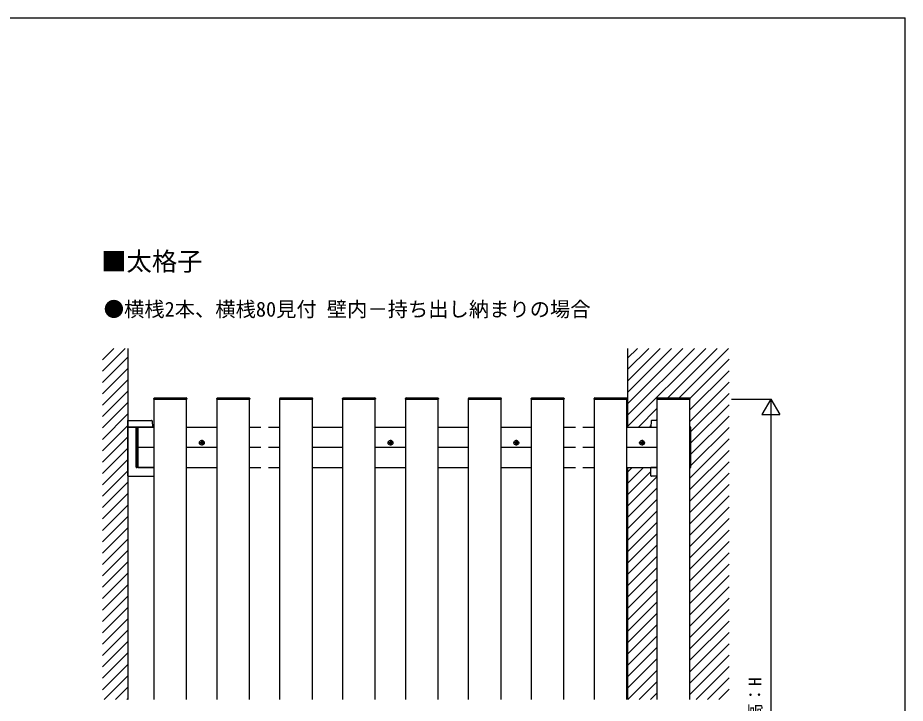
# Model space of a CAD drawing. Units: millimetres, scale not verified. Extents: x -1750 to 1750, y -2608 to 2592.
# Drawn here: x 0 to 1750, y 1139 to 2492 of the extents above; entities that cross this region are included whole.
import ezdxf
from ezdxf.enums import TextEntityAlignment as Align

# ---------------------------------------------------------------- set-up
doc = ezdxf.new("R2010")
doc.units = ezdxf.units.MM
doc.header["$LTSCALE"] = 14
for name, color, linetype in [('0-2_USER1', 3, 'Continuous'), ('0-4_YKK_12', 2, 'Continuous'), ('0-5_YKK_13', 4, 'Continuous'), ('0-6_YKK_D', 6, 'Continuous'), ('0-7_YKK_ZWAK', 7, 'Continuous'), ('0-8_YSS_K', 3, 'Continuous')]:
    doc.layers.add(name, color=color, linetype=linetype)
doc.styles.add('ＭＳ ゴシック', font='')
doc.styles.get('ＭＳ ゴシック').set_extended_font_data('MS Gothic')

msp = doc.modelspace()

# ---------------------------------------------------------------- linework, layer by layer
at = {"layer": '0-4_YKK_12'}
for p, q in [((269, 1739), (333, 1739)), ((269, 1146.5), (269, 1739)), ((333, 1146.5), (333, 1739)), ((393, 1739), (457, 1739)), ((393, 1146.5), (393, 1739)), ((457, 1146.5), (457, 1739)), ((517, 1739), (581, 1739)), ((517, 1146.5), (517, 1739)), ((581, 1146.5), (581, 1739)), ((641, 1739), (705, 1739)), ((641, 1146.5), (641, 1739)), ((705, 1146.5), (705, 1739)), ((765, 1739), (829, 1739)), ((765, 1146.5), (765, 1739)), ((829, 1146.5), (829, 1739)), ((889, 1739), (953, 1739)), ((889, 1146.5), (889, 1739)), ((953, 1146.5), (953, 1739)), ((1013, 1739), (1077, 1739)), ((1013, 1146.5), (1013, 1739)), ((1077, 1146.5), (1077, 1739)), ((1137, 1739), (1201, 1739)), ((1137, 1146.5), (1137, 1739)), ((1201, 1146.5), (1201, 1739)), ((1261, 1739), (1325, 1739)), ((1261, 1146.5), (1261, 1739)), ((1325, 1146.5), (1325, 1739)), ((237, 1684), (269, 1684)), ((333, 1684), (393, 1684)), ((457, 1684), (479.5, 1684)), ((494.5, 1684), (517, 1684)), ((581, 1684), (641, 1684)), ((705, 1684), (765, 1684)), ((829, 1684), (889, 1684)), ((888.4, 1684), (888.4, 1644)), ((953, 1684), (1013, 1684)), ((1077, 1684), (1099.5, 1684)), ((1114.5, 1684), (1137, 1684)), ((1201, 1684), (1261, 1684)), ((237, 1644), (269, 1644)), ((333, 1644), (393, 1644)), ((457, 1644), (479.5, 1644)), ((494.5, 1644), (517, 1644)), ((581, 1644), (641, 1644)), ((705, 1644), (765, 1644)), ((829, 1644), (889, 1644)), ((953, 1644), (1013, 1644)), ((1077, 1644), (1099.5, 1644)), ((1114.5, 1644), (1137, 1644)), ((1201, 1644), (1261, 1644)), ((237, 1604), (269, 1604)), ((333, 1604), (393, 1604)), ((457, 1604), (479.5, 1604)), ((494.5, 1604), (517, 1604)), ((581, 1604), (641, 1604)), ((705, 1604), (765, 1604)), ((829, 1604), (889, 1604)), ((953, 1604), (1013, 1604)), ((1077, 1604), (1099.5, 1604)), ((1114.5, 1604), (1137, 1604)), ((1201, 1604), (1261, 1604))]:
    msp.add_line(p, q, dxfattribs=at)
at = {"layer": '0-5_YKK_13'}
for p, q in [((268.5, 1739), (268.6, 1740.56)), ((269.5, 1739), (268.5, 1739)), ((332.5, 1739), (269.5, 1739)), ((269.59, 1741.5), (332.41, 1741.5)), ((392.5, 1739), (392.6, 1740.56)), ((393.5, 1739), (392.5, 1739)), ((456.5, 1739), (393.5, 1739)), ((393.59, 1741.5), (456.41, 1741.5)), ((516.5, 1739), (516.6, 1740.56)), ((517.5, 1739), (516.5, 1739)), ((580.5, 1739), (517.5, 1739)), ((517.59, 1741.5), (580.41, 1741.5)), ((640.5, 1739), (640.6, 1740.56)), ((641.5, 1739), (640.5, 1739)), ((704.5, 1739), (641.5, 1739)), ((641.59, 1741.5), (704.41, 1741.5)), ((764.5, 1739), (764.6, 1740.56)), ((765.5, 1739), (764.5, 1739)), ((828.5, 1739), (765.5, 1739)), ((765.59, 1741.5), (828.41, 1741.5)), ((888.5, 1739), (888.6, 1740.56)), ((889.5, 1739), (888.5, 1739)), ((952.5, 1739), (889.5, 1739)), ((889.59, 1741.5), (952.41, 1741.5)), ((1012.5, 1739), (1012.6, 1740.56)), ((1013.5, 1739), (1012.5, 1739)), ((1076.5, 1739), (1013.5, 1739)), ((1013.59, 1741.5), (1076.41, 1741.5)), ((1136.5, 1739), (1136.6, 1740.56)), ((1137.5, 1739), (1136.5, 1739)), ((1200.5, 1739), (1137.5, 1739)), ((1137.59, 1741.5), (1200.41, 1741.5)), ((1260.5, 1739), (1260.6, 1740.56)), ((1261.5, 1739), (1260.5, 1739)), ((1324.5, 1739), (1261.5, 1739)), ((1261.59, 1741.5), (1324.41, 1741.5)), ((217, 1697), (237, 1697)), ((217, 1696.06), (217, 1697)), ((217, 1684), (217, 1696.06)), ((234.5, 1604.62), (234.5, 1683.38)), ((237, 1697), (263.76, 1697)), ((264.76, 1696.06), (265.5, 1684)), ((1249.24, 1696.06), (1248.5, 1684)), ((1248.5, 1684), (1261, 1684)), ((1261, 1697), (1250.24, 1697)), ((1327.5, 1604.62), (1327.5, 1683.38)), ((368.74, 1653), (357.26, 1653)), ((360.62, 1653.59), (361.66, 1653.61)), ((360.63, 1652.41), (361.66, 1652.39)), ((361.66, 1653.61), (362.27, 1653.73)), ((361.66, 1652.39), (362.27, 1652.27)), ((362.39, 1654.34), (362.27, 1653.73)), ((362.39, 1651.66), (362.27, 1652.27)), ((362.41, 1655.38), (362.39, 1654.34)), ((362.41, 1650.62), (362.39, 1651.66)), ((363, 1658.73), (363, 1647.26)), ((363.59, 1655.38), (363.61, 1654.34)), ((363.59, 1650.62), (363.61, 1651.66)), ((363.61, 1654.34), (363.73, 1653.73)), ((363.61, 1651.66), (363.73, 1652.27)), ((364.34, 1653.61), (363.73, 1653.73)), ((364.34, 1652.39), (363.73, 1652.27)), ((365.38, 1653.59), (364.34, 1653.61)), ((365.38, 1652.41), (364.34, 1652.39)), ((740.73, 1653), (729.27, 1653)), ((732.62, 1653.59), (733.66, 1653.61)), ((732.63, 1652.41), (733.66, 1652.39)), ((733.66, 1653.61), (734.27, 1653.73)), ((733.66, 1652.39), (734.27, 1652.27)), ((734.39, 1654.34), (734.27, 1653.73)), ((734.39, 1651.66), (734.27, 1652.27)), ((734.41, 1655.38), (734.39, 1654.34)), ((734.41, 1650.62), (734.39, 1651.66)), ((735, 1658.73), (735, 1647.26)), ((735.59, 1655.38), (735.61, 1654.34)), ((735.59, 1650.62), (735.61, 1651.66)), ((735.61, 1654.34), (735.73, 1653.73)), ((735.61, 1651.66), (735.73, 1652.27)), ((736.34, 1653.61), (735.73, 1653.73)), ((736.34, 1652.39), (735.73, 1652.27)), ((737.38, 1653.59), (736.34, 1653.61)), ((737.38, 1652.41), (736.34, 1652.39)), ((988.73, 1653), (977.27, 1653)), ((980.62, 1653.59), (981.66, 1653.61)), ((980.63, 1652.41), (981.66, 1652.39)), ((981.66, 1653.61), (982.27, 1653.73)), ((981.66, 1652.39), (982.27, 1652.27)), ((982.39, 1654.34), (982.27, 1653.73)), ((982.39, 1651.66), (982.27, 1652.27)), ((982.41, 1655.38), (982.39, 1654.34)), ((982.41, 1650.62), (982.39, 1651.66)), ((983, 1658.73), (983, 1647.26)), ((983.59, 1655.38), (983.61, 1654.34)), ((983.59, 1650.62), (983.61, 1651.66)), ((983.61, 1654.34), (983.73, 1653.73)), ((983.61, 1651.66), (983.73, 1652.27)), ((984.34, 1653.61), (983.73, 1653.73)), ((984.34, 1652.39), (983.73, 1652.27)), ((985.38, 1653.59), (984.34, 1653.61)), ((985.38, 1652.41), (984.34, 1652.39)), ((1236.74, 1653), (1225.26, 1653)), ((1228.62, 1653.59), (1229.66, 1653.61)), ((1228.63, 1652.41), (1229.66, 1652.39)), ((1229.66, 1653.61), (1230.27, 1653.73)), ((1229.66, 1652.39), (1230.27, 1652.27)), ((1230.39, 1654.34), (1230.27, 1653.73)), ((1230.39, 1651.66), (1230.27, 1652.27)), ((1230.41, 1655.38), (1230.39, 1654.34)), ((1230.41, 1650.62), (1230.39, 1651.66)), ((1231, 1658.73), (1231, 1647.26)), ((1231.59, 1655.38), (1231.61, 1654.34)), ((1231.59, 1650.62), (1231.61, 1651.66)), ((1231.61, 1654.34), (1231.73, 1653.73)), ((1231.61, 1651.66), (1231.73, 1652.27)), ((1232.34, 1653.61), (1231.73, 1653.73)), ((1232.34, 1652.39), (1231.73, 1652.27)), ((1233.38, 1653.59), (1232.34, 1653.61)), ((1233.38, 1652.41), (1232.34, 1652.39)), ((269, 1604), (234.5, 1604)), ((237, 1604), (234.97, 1604.12)), ((237, 1604.5), (237, 1604)), ((1248.5, 1588), (1248.5, 1604)), ((1261, 1604), (1248.5, 1604)), ((1325, 1604.5), (1325, 1604)), ((1325, 1604), (1327.03, 1604.12)), ((217, 1588), (217, 1587)), ((217, 1587), (269, 1587)), ((1261, 1587), (1249.5, 1587))]:
    msp.add_line(p, q, dxfattribs=at)
for points in [[(333.4, 1740.56), (333.5, 1739), (332.5, 1739)], [(457.4, 1740.56), (457.5, 1739), (456.5, 1739)], [(581.4, 1740.56), (581.5, 1739), (580.5, 1739)], [(705.4, 1740.56), (705.5, 1739), (704.5, 1739)], [(829.4, 1740.56), (829.5, 1739), (828.5, 1739)], [(953.4, 1740.56), (953.5, 1739), (952.5, 1739)], [(1077.4, 1740.56), (1077.5, 1739), (1076.5, 1739)], [(1201.4, 1740.56), (1201.5, 1739), (1200.5, 1739)], [(1325.4, 1740.56), (1325.5, 1739), (1324.5, 1739)], [(265.5, 1684), (237, 1684), (217, 1684)], [(217, 1588), (217, 1684), (232.5, 1684)], [(233.5, 1605), (233.5, 1684), (232.5, 1684)], [(234.97, 1683.88), (237, 1684), (237, 1683.5), (237, 1604.5)], [(1327.03, 1683.88), (1325, 1684), (1325, 1683.5), (1325, 1604.5)]]:
    msp.add_lwpolyline(points, dxfattribs=at)
for centre, radius in [((363, 1653), 4.74), ((365.64, 1650.36), 0.3), ((735, 1653), 4.74), ((737.64, 1650.36), 0.3), ((983, 1653), 4.74), ((985.64, 1650.36), 0.3), ((1231, 1653), 4.74), ((1233.64, 1650.36), 0.3)]:
    msp.add_circle(centre, radius, dxfattribs=at)
for centre, radius, start, end in [((269.59, 1740.5), 1, 90, 176.5), ((332.41, 1740.5), 1, 3.5, 90), ((393.59, 1740.5), 1, 90, 176.5), ((456.41, 1740.5), 1, 3.5, 90), ((517.59, 1740.5), 1, 90, 176.5), ((580.41, 1740.5), 1, 3.5, 90), ((641.59, 1740.5), 1, 90, 176.5), ((704.41, 1740.5), 1, 3.5, 90), ((765.59, 1740.5), 1, 90, 176.5), ((828.41, 1740.5), 1, 3.5, 90), ((889.59, 1740.5), 1, 90, 176.5), ((952.41, 1740.5), 1, 3.5, 90), ((1013.59, 1740.5), 1, 90, 176.5), ((1076.41, 1740.5), 1, 3.5, 90), ((1137.59, 1740.5), 1, 90, 176.5), ((1200.41, 1740.5), 1, 3.5, 90), ((1261.59, 1740.5), 1, 90, 176.5), ((1324.41, 1740.5), 1, 3.5, 90), ((235, 1683.38), 0.5, 93.5, 180), ((263.76, 1696), 1, 3.5, 90), ((1250.24, 1696), 1, 90, 176.5), ((1327, 1683.38), 0.5, 0, 86.5), ((363, 1653), 2.45, 165.9892, 194.0108), ((363, 1653), 2.45, 75.9892, 104.0108), ((363, 1653), 2.45, 255.9892, 284.0108), ((363, 1653), 2.45, 345.9892, 14.0108), ((735, 1653), 2.45, 165.9892, 194.0108), ((735, 1653), 2.45, 75.9892, 104.0108), ((735, 1653), 2.45, 255.9892, 284.0108), ((735, 1653), 2.45, 345.9892, 14.0108), ((983, 1653), 2.45, 165.9892, 194.0108), ((983, 1653), 2.45, 75.9892, 104.0108), ((983, 1653), 2.45, 255.9892, 284.0108), ((983, 1653), 2.45, 345.9892, 14.0108), ((1231, 1653), 2.45, 165.9892, 194.0108), ((1231, 1653), 2.45, 75.9892, 104.0108), ((1231, 1653), 2.45, 255.9892, 284.0108), ((1231, 1653), 2.45, 345.9892, 14.0108), ((234.5, 1605), 1, 180, 270), ((235, 1604.62), 0.5, 180, 266.5), ((1327, 1604.62), 0.5, 273.5, 0), ((1249.5, 1588), 1, 180, 270)]:
    msp.add_arc(centre, radius, start, end, dxfattribs=at)
at = {"layer": '0-6_YKK_D'}
for p, q in [((1407.5, 1739), (1486, 1739)), ((1485, 1739), (1467.5, 1708.69)), ((1485, 1739), (1502.5, 1708.69)), ((1485, 1739), (1485, 1678.38)), ((1467.5, 1708.69), (1502.5, 1708.69)), ((1485, 1704), (1485, 574))]:
    msp.add_line(p, q, dxfattribs=at)
at = {"layer": '0-7_YKK_ZWAK'}
msp.add_line((-1750, 2491.5), (1750, 2491.5), dxfattribs=at)
msp.add_lwpolyline([(-1750, -2608.5), (1750, -2608.5), (1750, 2491.5)], dxfattribs=at)
at = {"layer": '0-8_YSS_K'}
for p, q in [((167, 1816.86), (189.14, 1839)), ((167, 1794.41), (211.59, 1839)), ((217, 1839), (217, 1146.5)), ((1202.5, 1839), (1202.5, 1684)), ((1202.5, 1819.63), (1221.87, 1839)), ((1202.5, 1797.18), (1244.32, 1839)), ((1202.5, 1774.73), (1266.77, 1839)), ((1202.5, 1752.28), (1289.22, 1839)), ((1202.5, 1729.83), (1311.67, 1839)), ((1202.5, 1707.38), (1334.12, 1839)), ((1202.5, 1684.93), (1356.57, 1839)), ((1281.53, 1741.5), (1379.03, 1839)), ((1303.98, 1741.5), (1401.48, 1839)), ((167, 1771.96), (217, 1821.96)), ((1325.41, 1740.48), (1402.5, 1817.57)), ((167, 1749.51), (217, 1799.51)), ((1325, 1717.62), (1402.5, 1795.12)), ((167, 1727.06), (217, 1777.06)), ((1325, 1695.17), (1402.5, 1772.67)), ((167, 1704.61), (217, 1754.61)), ((1327.5, 1675.22), (1402.5, 1750.22)), ((167, 1682.15), (217, 1732.15)), ((1224.03, 1684), (1261, 1720.97)), ((1327.5, 1652.77), (1402.5, 1727.77)), ((167, 1659.7), (217, 1709.7)), ((1259.48, 1697), (1261, 1698.52)), ((1327.5, 1630.32), (1402.5, 1705.32)), ((167, 1637.25), (217, 1687.25)), ((1246.48, 1684), (1248.63, 1686.16)), ((1327.5, 1607.87), (1402.5, 1682.87)), ((167, 1614.8), (217, 1664.8)), ((1325, 1582.92), (1402.5, 1660.42)), ((167, 1592.35), (217, 1642.35)), ((1325, 1560.47), (1402.5, 1637.97)), ((167, 1569.9), (217, 1619.9)), ((1325, 1538.02), (1402.5, 1615.52)), ((167, 1547.45), (217, 1597.45)), ((1202.5, 1604), (1202.5, 1146.5)), ((1202.5, 1595.12), (1211.38, 1604)), ((1202.5, 1572.67), (1233.83, 1604)), ((1202.5, 1550.22), (1248.5, 1596.22)), ((1325, 1515.57), (1402.5, 1593.07)), ((167, 1525), (217, 1575)), ((1202.5, 1527.77), (1261, 1586.27)), ((1202.5, 1505.32), (1261, 1563.82)), ((1325, 1493.12), (1402.5, 1570.62)), ((167, 1502.55), (217, 1552.55)), ((1202.5, 1482.87), (1261, 1541.37)), ((1325, 1470.67), (1402.5, 1548.17)), ((167, 1480.1), (217, 1530.1)), ((1325, 1448.21), (1402.5, 1525.71)), ((167, 1457.65), (217, 1507.65)), ((1202.5, 1460.42), (1261, 1518.92)), ((1202.5, 1437.97), (1261, 1496.47)), ((1325, 1425.76), (1402.5, 1503.26)), ((167, 1435.2), (217, 1485.2)), ((1202.5, 1415.52), (1261, 1474.02)), ((1325, 1403.31), (1402.5, 1480.81)), ((167, 1412.75), (217, 1462.75)), ((1325, 1380.86), (1402.5, 1458.36)), ((167, 1390.3), (217, 1440.3)), ((1202.5, 1393.07), (1261, 1451.57)), ((1325, 1358.41), (1402.5, 1435.91)), ((167, 1367.85), (217, 1417.85)), ((1202.5, 1370.62), (1261, 1429.12)), ((1202.5, 1348.17), (1261, 1406.67)), ((1325, 1335.96), (1402.5, 1413.46)), ((167, 1345.39), (217, 1395.39)), ((1202.5, 1325.71), (1261, 1384.21)), ((1325, 1313.51), (1402.5, 1391.01)), ((167, 1322.94), (217, 1372.94)), ((1325, 1291.06), (1402.5, 1368.56)), ((167, 1300.49), (217, 1350.49)), ((1202.5, 1303.26), (1261, 1361.76)), ((1202.5, 1280.81), (1261, 1339.31)), ((1325, 1268.61), (1402.5, 1346.11)), ((167, 1278.04), (217, 1328.04)), ((1202.5, 1258.36), (1261, 1316.86)), ((1325, 1246.16), (1402.5, 1323.66)), ((167, 1255.59), (217, 1305.59)), ((1325, 1223.71), (1402.5, 1301.21)), ((167, 1233.14), (217, 1283.14)), ((1202.5, 1235.91), (1261, 1294.41)), ((1325, 1201.26), (1402.5, 1278.76)), ((167, 1210.69), (217, 1260.69)), ((1202.5, 1213.46), (1261, 1271.96)), ((1202.5, 1191.01), (1261, 1249.51)), ((1325, 1178.81), (1402.5, 1256.31)), ((167, 1188.24), (217, 1238.24)), ((1202.5, 1168.56), (1261, 1227.06)), ((1325, 1156.36), (1402.5, 1233.86)), ((167, 1165.79), (217, 1215.79)), ((1337.59, 1146.5), (1402.5, 1211.41)), ((170.16, 1146.5), (217, 1193.34)), ((1202.89, 1146.5), (1261, 1204.61)), ((1225.34, 1146.5), (1261, 1182.16)), ((1360.04, 1146.5), (1402.5, 1188.96)), ((192.61, 1146.5), (217, 1170.89)), ((1247.79, 1146.5), (1261, 1159.71)), ((1382.5, 1146.5), (1402.5, 1166.5)), ((215.06, 1146.5), (217, 1148.44))]:
    msp.add_line(p, q, dxfattribs=at)

# ---------------------------------------------------------------- texts
at = {"layer": '0-2_USER1', "style": 'ＭＳ ゴシック'}
for s, height, p in [('■太格子', 36.66, (164.49, 1981.41)), ('●横桟2本、横桟80見付 壁内－持ち出し納まりの場合', 29.33, (169.55, 1893))]:
    msp.add_text(s, height=height, dxfattribs=at).set_placement(p, align=Align.BOTTOM_LEFT)
at = {"layer": '0-6_YKK_D', "style": 'ＭＳ ゴシック'}
msp.add_text('製品高：H', height=24.93, rotation=90, dxfattribs=at).set_placement((1473.4, 1036.9), align=Align.BOTTOM_LEFT)

doc.saveas('drawing.dxf')
